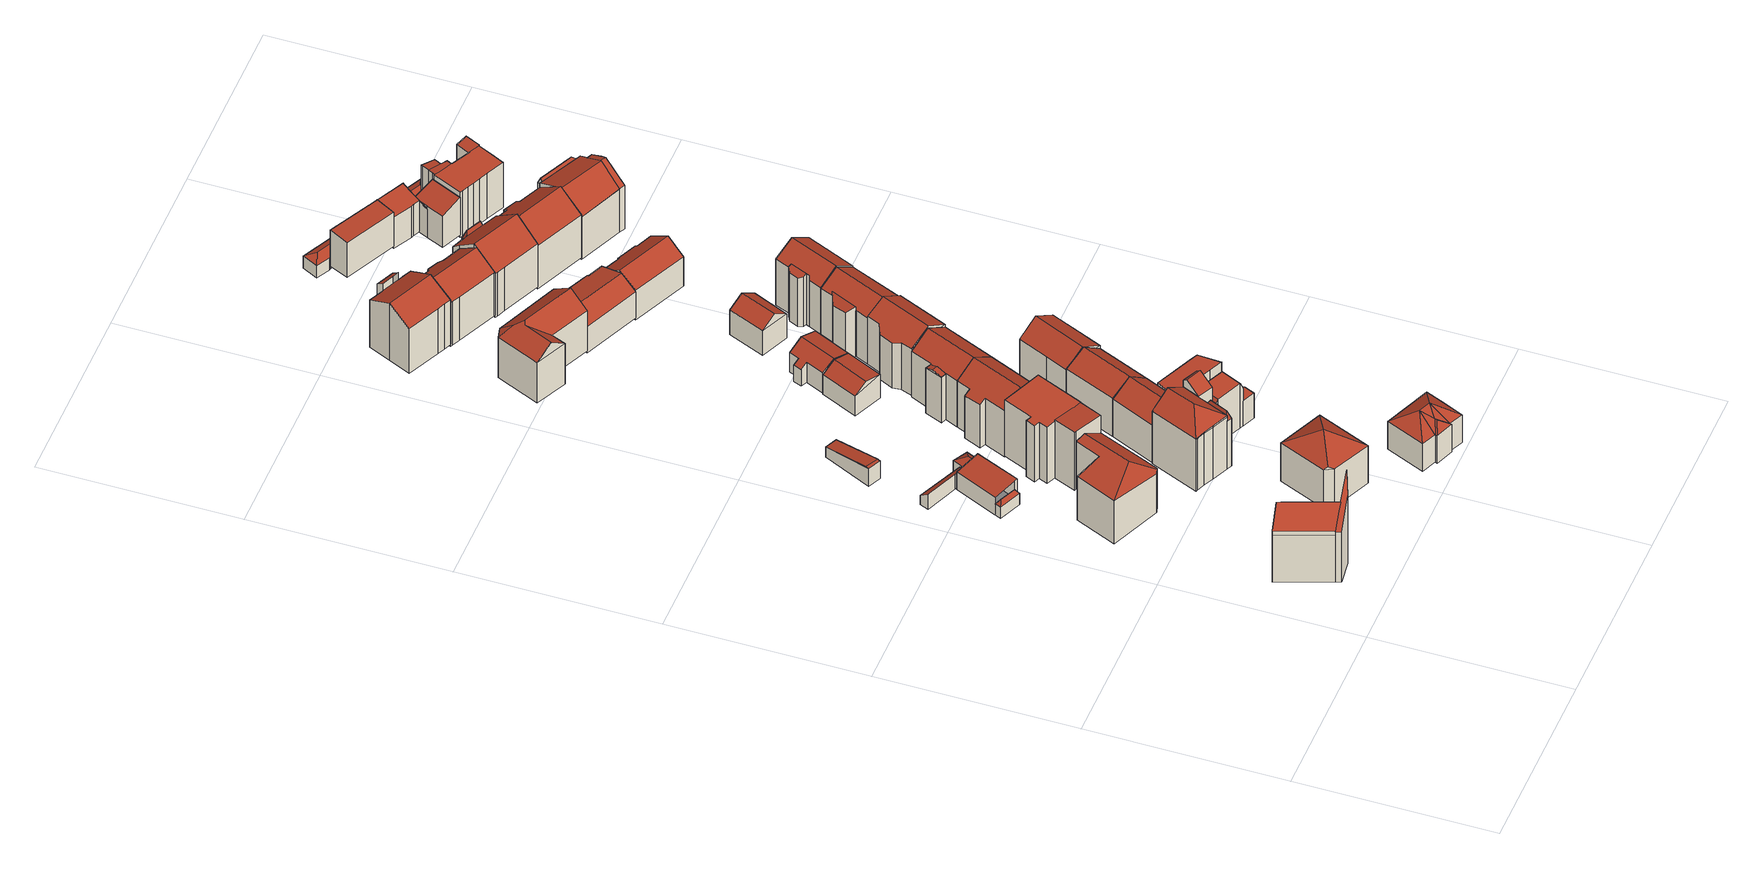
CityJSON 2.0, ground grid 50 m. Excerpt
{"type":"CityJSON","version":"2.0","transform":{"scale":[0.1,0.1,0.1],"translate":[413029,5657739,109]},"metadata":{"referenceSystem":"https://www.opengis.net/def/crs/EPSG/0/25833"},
"CityObjects":{
"building1":{"type":"Building","attributes":{"Gemeindeschluessel":14612000,"Geometrietyp2DReferenz":"3000","function":"31001_9998","roofType":"9999"},"children":["building1-1","building1-2"]},
"building1-1":{"type":"BuildingPart","attributes":{"Dachtyp_tdc":"tdcGableRoof","Dachneigung":42.21,"QualitaetDacherkennung":53,"Geometrietyp2DReferenz":"3000","measuredHeight":19.94,"roofType":"3100"},"parents":["building1"],"geometry":[{"type":"MultiSurface","lod":"2","boundaries":[[[0,1,2,3]],[[1,4,5,2]],[[4,6,7,5]],[[8,0,3,9]],[[10,11,12,13,14]],[[15,13,12,16,4]],[[4,16,6]],[[0,14,13,15,1]],[[1,15,4]],[[8,17,10,14,0]],[[3,2,5,7,9]]],"semantics":{"surfaces":[{"type":"WallSurface"},{"type":"RoofSurface"},{"type":"GroundSurface"}],"values":[0,0,0,0,1,1,0,0,0,0,2]}}]},
"building1-2":{"type":"BuildingPart","attributes":{"Dachtyp_tdc":"tdcPolyFlatRoof","Dachneigung":43.08,"QualitaetDacherkennung":38,"Geometrietyp2DReferenz":"3000","measuredHeight":24.95,"roofType":"2100"},"parents":["building1"],"geometry":[{"type":"MultiSurface","lod":"2","boundaries":[[[18,19,20,7,6,16]],[[19,21,22,20]],[[21,17,8,9,22]],[[21,19,18,11,17]],[[9,7,20,22]]],"semantics":{"surfaces":[{"type":"WallSurface"},{"type":"RoofSurface"},{"type":"GroundSurface"}],"values":[0,0,0,1,2]}}]},
"building2":{"type":"Building","attributes":{"Dachtyp_tdc":"tdcFreeFormRoof","Gemeindeschluessel":14612000,"Dachneigung":10.16,"QualitaetDacherkennung":38,"Geometrietyp2DReferenz":"3000","measuredHeight":15.18,"function":"31001_9998","roofType":"5000"},"geometry":[{"type":"Solid","lod":"2","boundaries":[[[[23,24,25,26]],[[24,27,28,25]],[[27,29,30,28]],[[29,31,32,30]],[[31,33,34,32]],[[33,35,36,34]],[[35,23,26,36]],[[35,37,38,23]],[[33,31,39,38,37]],[[38,39,29,27,24,23]],[[31,29,39]],[[35,33,37]],[[26,25,28,30,32,34,36]]]],"semantics":{"surfaces":[{"type":"WallSurface"},{"type":"RoofSurface"},{"type":"GroundSurface"}],"values":[[0,0,0,0,0,0,0,1,1,1,0,0,2]]}}]},
"building3":{"type":"Building","attributes":{"Gemeindeschluessel":14612000,"Geometrietyp2DReferenz":"3000","function":"31001_9998","roofType":"9999"},"children":["building3-1","building3-2"]},
"building3-1":{"type":"BuildingPart","attributes":{"Dachtyp_tdc":"tdcPolyFlatRoof","Dachneigung":7.35,"QualitaetDacherkennung":63,"Geometrietyp2DReferenz":"3000","measuredHeight":6.3,"roofType":"2100"},"parents":["building3"],"geometry":[{"type":"MultiSurface","lod":"2","boundaries":[[[40,41,42,43,44]],[[41,45,46,42]],[[45,47,48,46]],[[47,49,50,48]],[[49,51,50]],[[47,45,41,40,49]],[[43,42,46,48,50]]],"semantics":{"surfaces":[{"type":"WallSurface"},{"type":"RoofSurface"},{"type":"GroundSurface"}],"values":[0,0,0,0,0,1,2]}}]},
"building3-2":{"type":"BuildingPart","attributes":{"Dachtyp_tdc":"tdcFreeFormRoof","Dachneigung":58.36,"QualitaetDacherkennung":17,"Geometrietyp2DReferenz":"3000","measuredHeight":4.7,"roofType":"5000"},"parents":["building3"],"geometry":[{"type":"MultiSurface","lod":"2","boundaries":[[[51,52,53,50]],[[52,54,55,53]],[[54,44,43,55]],[[52,51,56]],[[51,44,57,56]],[[44,54,57]],[[54,52,56,57]],[[50,53,55,43]]],"semantics":{"surfaces":[{"type":"WallSurface"},{"type":"RoofSurface"},{"type":"GroundSurface"}],"values":[0,0,0,1,1,1,1,2]}}]},
"building4":{"type":"Building","attributes":{"Dachtyp_tdc":"tdcPolyFlatRoof","Gemeindeschluessel":14612000,"Dachneigung":35.97,"QualitaetDacherkennung":73,"Geometrietyp2DReferenz":"3000","measuredHeight":4.73,"function":"31001_9998","roofType":"2100"},"geometry":[{"type":"Solid","lod":"2","boundaries":[[[[58,59,60,61]],[[59,62,63,60]],[[62,64,65,63]],[[64,66,67,65]],[[66,58,61,67]],[[66,64,62,59,58]],[[61,60,63,65,67]]]],"semantics":{"surfaces":[{"type":"WallSurface"},{"type":"RoofSurface"},{"type":"GroundSurface"}],"values":[[0,0,0,0,0,1,2]]}}]},
"building5":{"type":"Building","attributes":{"Dachtyp_tdc":"tdcGableRoof","Gemeindeschluessel":14612000,"Dachneigung":10.34,"QualitaetDacherkennung":19,"Geometrietyp2DReferenz":"3000","measuredHeight":5.42,"function":"31001_9998","roofType":"3100"},"geometry":[{"type":"Solid","lod":"2","boundaries":[[[[68,69,70,71]],[[69,72,73,70]],[[72,74,75,73]],[[74,68,71,75]],[[72,69,76]],[[68,74,77]],[[69,68,77,76]],[[74,72,76,77]],[[71,70,73,75]]]],"semantics":{"surfaces":[{"type":"WallSurface"},{"type":"RoofSurface"},{"type":"GroundSurface"}],"values":[[0,0,0,0,0,0,1,1,2]]}}]},
"building6":{"type":"Building","attributes":{"Dachtyp_tdc":"tdcFreeFormRoof","Gemeindeschluessel":14612000,"Dachneigung":39.69,"QualitaetDacherkennung":57,"Geometrietyp2DReferenz":"3000","measuredHeight":5.74,"function":"31001_9998","roofType":"5000"},"geometry":[{"type":"Solid","lod":"2","boundaries":[[[[78,79,80,81]],[[79,82,83,80]],[[82,84,85,83]],[[84,78,81,85]],[[86,82,79]],[[87,86,79,78]],[[84,82,86,87]],[[78,84,87]],[[81,80,83,85]]]],"semantics":{"surfaces":[{"type":"WallSurface"},{"type":"RoofSurface"},{"type":"GroundSurface"}],"values":[[0,0,0,0,1,1,1,0,2]]}}]},
"building7":{"type":"Building","attributes":{"Dachtyp_tdc":"tdcFreeFormRoof","Gemeindeschluessel":14612000,"Dachneigung":36.4,"QualitaetDacherkennung":70,"Geometrietyp2DReferenz":"3000","measuredHeight":16.32,"function":"31001_9998","roofType":"5000"},"geometry":[{"type":"Solid","lod":"2","boundaries":[[[[88,89,90,91]],[[89,92,93,90]],[[92,94,95,93]],[[94,96,97,95]],[[96,88,91,97]],[[92,98,99]],[[94,99,98,100,96]],[[100,98,89,88]],[[92,89,98]],[[88,96,100]],[[94,92,99]],[[91,90,93,95,97]]]],"semantics":{"surfaces":[{"type":"WallSurface"},{"type":"RoofSurface"},{"type":"GroundSurface"}],"values":[[0,0,0,0,0,1,1,1,1,0,0,2]]}}]},
"building8":{"type":"Building","attributes":{"Gemeindeschluessel":14612000,"Geometrietyp2DReferenz":"3000","function":"31001_9998","roofType":"9999"},"children":["building8-1","building8-2"]},
"building8-1":{"type":"BuildingPart","attributes":{"Dachtyp_tdc":"tdcPolyFlatRoof","Dachneigung":0,"QualitaetDacherkennung":19,"Geometrietyp2DReferenz":"3000","measuredHeight":17.39,"roofType":"1000"},"parents":["building8"],"geometry":[{"type":"MultiSurface","lod":"2","boundaries":[[[101,102,103,104,105]],[[106,107,108,109]],[[107,110,111,108]],[[110,112,113,111]],[[112,114,115,113]],[[114,116,117,115]],[[116,118,119,117]],[[118,101,105,119]],[[118,116,114,112,110,107,106,120,102,101]],[[105,104,109,108,111,113,115,117,119]]],"semantics":{"surfaces":[{"type":"WallSurface"},{"type":"RoofSurface"},{"type":"GroundSurface"}],"values":[0,0,0,0,0,0,0,0,1,2]}}]},
"building8-2":{"type":"BuildingPart","attributes":{"Dachtyp_tdc":"tdcPolyFlatRoof","Dachneigung":4.09,"QualitaetDacherkennung":49,"Geometrietyp2DReferenz":"3000","measuredHeight":17.88,"roofType":"2100"},"parents":["building8"],"geometry":[{"type":"MultiSurface","lod":"2","boundaries":[[[103,121,122,104]],[[121,123,124,122]],[[123,125,126,124]],[[125,127,106,109,126]],[[125,123,121,103,120,127]],[[109,104,122,124,126]]],"semantics":{"surfaces":[{"type":"WallSurface"},{"type":"RoofSurface"},{"type":"GroundSurface"}],"values":[0,0,0,0,1,2]}}]},
"building9":{"type":"Building","attributes":{"name":"Museum Bunte Republik Neustadt","Gemeindeschluessel":14612000,"Geometrietyp2DReferenz":"3000","function":"31001_3034","roofType":"9999"},"children":["building9-1","building9-2","building9-3"]},
"building9-1":{"type":"BuildingPart","attributes":{"Dachtyp_tdc":"tdcFreeFormRoof","Dachneigung":73.1,"QualitaetDacherkennung":28,"Geometrietyp2DReferenz":"3000","measuredHeight":17.04,"roofType":"5000"},"parents":["building9"],"geometry":[{"type":"MultiSurface","lod":"2","boundaries":[[[128,129,130,131]],[[129,132,133,130]],[[134,128,131,135]],[[136,129,137]],[[138,137,129,128]],[[138,128,134]],[[134,132,136,137,138]],[[129,136,132]],[[131,130,133,135]]],"semantics":{"surfaces":[{"type":"WallSurface"},{"type":"RoofSurface"},{"type":"GroundSurface"}],"values":[0,0,0,1,1,1,1,0,2]}}]},
"building9-2":{"type":"BuildingPart","attributes":{"Dachtyp_tdc":"tdcHipAndGableRoof","Dachneigung":36.3,"QualitaetDacherkennung":51,"Geometrietyp2DReferenz":"3000","measuredHeight":19.89,"roofType":"5000"},"parents":["building9"],"geometry":[{"type":"MultiSurface","lod":"2","boundaries":[[[139,140,134,135,141]],[[142,143,144,133,132]],[[143,145,146,144]],[[145,147,148,146]],[[147,149,150,148]],[[149,151,152,150]],[[151,153,154,152]],[[155,156,157,158,159,160]],[[161,162,163,164,160,159]],[[155,160,164,151]],[[140,161,159,142]],[[142,159,158,143]],[[151,164,163,153]],[[141,135,133,144,146,148,150,152,154]],[[139,162,161,140]],[[143,158,157,145]],[[145,157,156,147]],[[147,156,155,149]],[[149,155,151]]],"semantics":{"surfaces":[{"type":"WallSurface"},{"type":"RoofSurface"},{"type":"GroundSurface"}],"values":[0,0,0,0,0,0,0,1,1,1,0,0,0,2,0,0,0,0,0]}}]},
"building9-3":{"type":"BuildingPart","attributes":{"Dachtyp_tdc":"tdcGableRoof","Dachneigung":37.41,"QualitaetDacherkennung":44,"Geometrietyp2DReferenz":"3000","measuredHeight":19.45,"roofType":"3100"},"parents":["building9"],"geometry":[{"type":"MultiSurface","lod":"2","boundaries":[[[165,166,167,154,153,163]],[[166,168,169,167]],[[168,170,171,169]],[[170,172,162,139,141,171]],[[172,170,173,174]],[[175,176,177,174,173]],[[172,174,177,165]],[[166,176,175,168]],[[168,175,173,170]],[[141,154,167,169,171]],[[165,177,176,166]]],"semantics":{"surfaces":[{"type":"WallSurface"},{"type":"RoofSurface"},{"type":"GroundSurface"}],"values":[0,0,0,0,1,1,0,0,0,2,0]}}]},
"building10":{"type":"Building","attributes":{"Dachtyp_tdc":"tdcFreeFormRoof","Gemeindeschluessel":14612000,"Dachneigung":32.97,"QualitaetDacherkennung":80,"Geometrietyp2DReferenz":"3000","measuredHeight":17.65,"function":"31001_9998","roofType":"5000"},"geometry":[{"type":"Solid","lod":"2","boundaries":[[[[178,179,180,181]],[[179,182,183,180]],[[182,184,185,183]],[[184,186,187,185]],[[186,188,189,187]],[[188,190,191,189]],[[190,192,193,191]],[[192,178,181,193]],[[194,195,186,184,182,179,178,192]],[[190,188,195,194]],[[188,186,195]],[[192,190,194]],[[181,180,183,185,187,189,191,193]]]],"semantics":{"surfaces":[{"type":"WallSurface"},{"type":"RoofSurface"},{"type":"GroundSurface"}],"values":[[0,0,0,0,0,0,0,0,1,1,0,0,2]]}}]},
"building11":{"type":"Building","attributes":{"Dachtyp_tdc":"tdcFreeFormRoof","Gemeindeschluessel":14612000,"Dachneigung":32.74,"QualitaetDacherkennung":70,"Geometrietyp2DReferenz":"3000","measuredHeight":11.96,"function":"31001_9998","roofType":"5000"},"geometry":[{"type":"Solid","lod":"2","boundaries":[[[[196,197,198,199]],[[197,200,201,198]],[[200,202,203,201]],[[202,204,205,203]],[[204,206,207,205]],[[206,208,209,207]],[[208,210,211,209]],[[210,212,213,211]],[[212,196,199,213]],[[214,212,210]],[[214,215,212]],[[216,215,214]],[[216,200,215]],[[200,216,202]],[[206,210,208]],[[210,206,214]],[[216,214,206,204]],[[216,204,202]],[[217,215,200,197]],[[217,197,196]],[[215,217,196,212]],[[199,198,201,203,205,207,209,211,213]]]],"semantics":{"surfaces":[{"type":"WallSurface"},{"type":"RoofSurface"},{"type":"GroundSurface"}],"values":[[0,0,0,0,0,0,0,0,0,1,1,1,1,1,1,1,1,1,1,1,1,2]]}}]},
"building12":{"type":"Building","attributes":{"Dachtyp_tdc":"tdcGableRoof","Gemeindeschluessel":14612000,"Dachneigung":38.12,"QualitaetDacherkennung":56,"Geometrietyp2DReferenz":"3000","measuredHeight":15.03,"function":"31001_9998","roofType":"3100"},"geometry":[{"type":"Solid","lod":"2","boundaries":[[[[218,219,220,221]],[[219,222,223,220]],[[222,224,225,223]],[[224,218,221,225]],[[222,219,226]],[[218,224,227]],[[219,218,227,226]],[[224,222,226,227]],[[221,220,223,225]]]],"semantics":{"surfaces":[{"type":"WallSurface"},{"type":"RoofSurface"},{"type":"GroundSurface"}],"values":[[0,0,0,0,0,0,1,1,2]]}}]},
"building13":{"type":"Building","attributes":{"Gemeindeschluessel":14612000,"Geometrietyp2DReferenz":"3000","function":"31001_9998","roofType":"9999"},"children":["building13-1","building13-2"]},
"building13-1":{"type":"BuildingPart","attributes":{"Dachtyp_tdc":"tdcPolyFlatRoof","Dachneigung":0,"QualitaetDacherkennung":58,"Geometrietyp2DReferenz":"3000","measuredHeight":7.72,"roofType":"1000"},"parents":["building13"],"geometry":[{"type":"MultiSurface","lod":"2","boundaries":[[[228,229,230,231]],[[229,232,233,230]],[[232,234,235,233]],[[234,236,237,235]],[[234,232,229,228,236]],[[237,231,230,233,235]]],"semantics":{"surfaces":[{"type":"WallSurface"},{"type":"RoofSurface"},{"type":"GroundSurface"}],"values":[0,0,0,0,1,2]}}]},
"building13-2":{"type":"BuildingPart","attributes":{"Dachtyp_tdc":"tdcCutGableRoof","Dachneigung":0.45,"QualitaetDacherkennung":53,"Geometrietyp2DReferenz":"3000","measuredHeight":13.78,"roofType":"9999"},"parents":["building13"],"geometry":[{"type":"MultiSurface","lod":"2","boundaries":[[[238,239,240,241]],[[239,242,243,240]],[[242,244,245,243]],[[244,246,247,245]],[[246,248,249,247]],[[248,250,228,231,249]],[[251,252,253,237,236]],[[252,254,255,253]],[[254,238,241,255]],[[244,242,239,238,254]],[[252,251,250,248,246]],[[254,252,246,244]],[[241,240,243,245,247,249,231,237,253,255]]],"semantics":{"surfaces":[{"type":"WallSurface"},{"type":"RoofSurface"},{"type":"GroundSurface"}],"values":[0,0,0,0,0,0,0,0,0,1,1,1,2]}}]},
"building14":{"type":"Building","attributes":{"Dachtyp_tdc":"tdcGableRoof","Gemeindeschluessel":14612000,"Dachneigung":11.71,"QualitaetDacherkennung":46,"Geometrietyp2DReferenz":"3000","measuredHeight":8.3,"function":"31001_9998","roofType":"3100"},"geometry":[{"type":"Solid","lod":"2","boundaries":[[[[256,257,258,259]],[[257,260,261,258]],[[260,262,263,261]],[[262,256,259,263]],[[260,257,264]],[[256,262,265]],[[257,256,265,264]],[[262,260,264,265]],[[259,258,261,263]]]],"semantics":{"surfaces":[{"type":"WallSurface"},{"type":"RoofSurface"},{"type":"GroundSurface"}],"values":[[0,0,0,0,0,0,1,1,2]]}}]},
"building15":{"type":"Building","attributes":{"Gemeindeschluessel":14612000,"Geometrietyp2DReferenz":"3000","function":"31001_9998","roofType":"9999"},"children":["building15-1","building15-2"]},
"building15-1":{"type":"BuildingPart","attributes":{"Dachtyp_tdc":"tdcGableRoof","Dachneigung":12.26,"QualitaetDacherkennung":68,"Geometrietyp2DReferenz":"3000","measuredHeight":14.6,"roofType":"3100"},"parents":["building15"],"geometry":[{"type":"MultiSurface","lod":"2","boundaries":[[[266,267,268,269]],[[267,270,271,268]],[[270,272,273,271]],[[274,275,276,277,278]],[[270,277,276,279,272]],[[267,278,277,270]],[[266,274,278,267]],[[268,271,273,269]]],"semantics":{"surfaces":[{"type":"WallSurface"},{"type":"RoofSurface"},{"type":"GroundSurface"}],"values":[0,0,0,1,1,0,0,2]}}]},
"building15-2":{"type":"BuildingPart","attributes":{"Dachtyp_tdc":"tdcGableRoof","Dachneigung":33.81,"QualitaetDacherkennung":80,"Geometrietyp2DReferenz":"3000","measuredHeight":17.75,"roofType":"3100"},"parents":["building15"],"geometry":[{"type":"MultiSurface","lod":"2","boundaries":[[[195,280,187,281]],[[280,282,269,187]],[[282,274,266,269]],[[283,284,273,272]],[[284,285,286,273]],[[285,287,288,286]],[[287,289,290,288]],[[289,188,189,290]],[[188,195,281,189]],[[287,285,284,283,279,275,282,280,195]],[[195,188,289,287]],[[281,187,269,273,286,288,290,189]]],"semantics":{"surfaces":[{"type":"WallSurface"},{"type":"RoofSurface"},{"type":"GroundSurface"}],"values":[0,0,0,0,0,0,0,0,0,1,1,2]}}]},
"building16":{"type":"Building","attributes":{"Dachtyp_tdc":"tdcGableRoof","Gemeindeschluessel":14612000,"Dachneigung":38.04,"QualitaetDacherkennung":57,"Geometrietyp2DReferenz":"3000","measuredHeight":14.98,"function":"31001_9998","roofType":"3100"},"geometry":[{"type":"Solid","lod":"2","boundaries":[[[[291,292,293,225]],[[292,294,295,293]],[[294,218,221,295]],[[218,291,225,221]],[[294,292,296]],[[291,218,297]],[[292,291,297,296]],[[218,294,296,297]],[[225,293,295,221]]]],"semantics":{"surfaces":[{"type":"WallSurface"},{"type":"RoofSurface"},{"type":"GroundSurface"}],"values":[[0,0,0,0,0,0,1,1,2]]}}]},
"building17":{"type":"Building","attributes":{"Dachtyp_tdc":"tdcPolyFlatRoof","Gemeindeschluessel":14612000,"Dachneigung":31.82,"QualitaetDacherkennung":50,"Geometrietyp2DReferenz":"3000","measuredHeight":7.71,"function":"31001_9998","roofType":"2100"},"geometry":[{"type":"Solid","lod":"2","boundaries":[[[[298,229,230,299]],[[229,228,231,230]],[[228,300,249,231]],[[300,298,299,249]],[[300,228,229,298]],[[299,230,231,249]]]],"semantics":{"surfaces":[{"type":"WallSurface"},{"type":"RoofSurface"},{"type":"GroundSurface"}],"values":[[0,0,0,0,1,2]]}}]},
"building18":{"type":"Building","attributes":{"Dachtyp_tdc":"tdcFreeFormRoof","Gemeindeschluessel":14612000,"Dachneigung":36.4,"QualitaetDacherkennung":16,"Geometrietyp2DReferenz":"3000","measuredHeight":16.25,"function":"31001_9998","roofType":"5000"},"geometry":[{"type":"Solid","lod":"2","boundaries":[[[[301,302,303,304]],[[302,305,306,303]],[[305,307,308,306]],[[307,309,310,308]],[[309,311,312,310]],[[311,313,314,312]],[[313,301,304,314]],[[315,316,317,313,311]],[[315,311,309]],[[318,319,316,315,309,307]],[[318,307,305]],[[319,318,305,302]],[[317,316,319,302,301]],[[317,301,313]],[[304,303,306,308,310,312,314]]]],"semantics":{"surfaces":[{"type":"WallSurface"},{"type":"RoofSurface"},{"type":"GroundSurface"}],"values":[[0,0,0,0,0,0,0,1,1,1,0,1,1,0,2]]}}]},
"building19":{"type":"Building","attributes":{"Dachtyp_tdc":"tdcGableRoof","Gemeindeschluessel":14612000,"Dachneigung":17.21,"QualitaetDacherkennung":44,"Geometrietyp2DReferenz":"3000","measuredHeight":8.4,"function":"31001_9998","roofType":"3100"},"geometry":[{"type":"Solid","lod":"2","boundaries":[[[[320,321,322,323]],[[321,324,325,322]],[[324,326,327,325]],[[326,328,329,327]],[[328,330,331,329]],[[330,256,332,331]],[[256,333,334,332]],[[333,335,336,334]],[[335,337,338,336]],[[337,320,323,338]],[[333,256,330,328]],[[328,326,324,321,320,337,335,333]],[[323,322,325,327,329,331,332,334,336,338]]]],"semantics":{"surfaces":[{"type":"WallSurface"},{"type":"RoofSurface"},{"type":"GroundSurface"}],"values":[[0,0,0,0,0,0,0,0,0,0,1,1,2]]}}]},
"building20":{"type":"Building","attributes":{"Dachtyp_tdc":"tdcPolyFlatRoof","Gemeindeschluessel":14612000,"Dachneigung":5.21,"QualitaetDacherkennung":54,"Geometrietyp2DReferenz":"3000","measuredHeight":8.41,"function":"31001_9998","roofType":"2100"},"geometry":[{"type":"Solid","lod":"2","boundaries":[[[[339,340,341,342]],[[340,343,344,341]],[[343,345,346,344]],[[345,347,348,346]],[[347,349,350,348]],[[349,339,342,350]],[[349,347,345,343,340,339]],[[342,341,344,346,348,350]]]],"semantics":{"surfaces":[{"type":"WallSurface"},{"type":"RoofSurface"},{"type":"GroundSurface"}],"values":[[0,0,0,0,0,0,1,2]]}}]},
"building21":{"type":"Building","attributes":{"Gemeindeschluessel":14612000,"Geometrietyp2DReferenz":"3000","function":"31001_9998","roofType":"9999"},"children":["building21-1","building21-2"]},
"building21-1":{"type":"BuildingPart","attributes":{"Dachtyp_tdc":"tdcGableRoof","Dachneigung":32.53,"QualitaetDacherkennung":53,"Geometrietyp2DReferenz":"3000","measuredHeight":17.77,"roofType":"3100"},"parents":["building21"],"geometry":[{"type":"MultiSurface","lod":"2","boundaries":[[[351,352,353,354]],[[352,355,356,353]],[[355,357,358,356]],[[357,359,360,358]],[[359,361,362,360]],[[361,363,364,362]],[[363,365,366,364]],[[365,367,368,366]],[[367,369,370,368]],[[369,371,372,370]],[[371,373,374,372]],[[373,375,376,374]],[[371,369,367,365,363,361]],[[361,359,357,355,352,351,375,373,371]],[[354,353,356,358,360,362,364,366,368,370,372,374,376]]],"semantics":{"surfaces":[{"type":"WallSurface"},{"type":"RoofSurface"},{"type":"GroundSurface"}],"values":[0,0,0,0,0,0,0,0,0,0,0,0,1,1,2]}}]},
"building21-2":{"type":"BuildingPart","attributes":{"Dachtyp_tdc":"tdcPolyFlatRoof","Dachneigung":33.43,"QualitaetDacherkennung":33,"Geometrietyp2DReferenz":"3000","measuredHeight":16.71,"roofType":"2100"},"parents":["building21"],"geometry":[{"type":"MultiSurface","lod":"2","boundaries":[[[377,376,375]],[[377,378,379,376]],[[378,380,381,379]],[[380,382,351,354,381]],[[383,382,380,378,377]],[[376,379,381,354]]],"semantics":{"surfaces":[{"type":"WallSurface"},{"type":"RoofSurface"},{"type":"GroundSurface"}],"values":[0,0,0,0,1,2]}}]},
"building22":{"type":"Building","attributes":{"Dachtyp_tdc":"tdcFreeFormRoof","Gemeindeschluessel":14612000,"Dachneigung":28.74,"QualitaetDacherkennung":60,"Geometrietyp2DReferenz":"3000","measuredHeight":17.63,"function":"31001_9998","roofType":"5000"},"geometry":[{"type":"Solid","lod":"2","boundaries":[[[[384,385,386,387]],[[385,388,389,386]],[[388,390,391,389]],[[390,392,393,391]],[[392,394,395,393]],[[394,396,397,395]],[[396,398,399,397]],[[398,384,387,399]],[[398,396,400,401]],[[401,400,394,392,390,388,385,384]],[[384,398,401]],[[396,394,400]],[[387,386,389,391,393,395,397,399]]]],"semantics":{"surfaces":[{"type":"WallSurface"},{"type":"RoofSurface"},{"type":"GroundSurface"}],"values":[[0,0,0,0,0,0,0,0,1,1,0,0,2]]}}]},
"building23":{"type":"Building","attributes":{"Dachtyp_tdc":"tdcFreeFormRoof","Gemeindeschluessel":14612000,"Dachneigung":31.62,"QualitaetDacherkennung":35,"Geometrietyp2DReferenz":"3000","measuredHeight":15.21,"function":"31001_9998","roofType":"5000"},"geometry":[{"type":"Solid","lod":"2","boundaries":[[[[402,403,404,405]],[[403,406,407,404]],[[406,408,409,407]],[[408,410,411,409]],[[410,412,413,411]],[[412,402,405,413]],[[414,415,406,403,402]],[[410,408,415,414,412]],[[408,406,415]],[[402,412,414]],[[405,404,407,409,411,413]]]],"semantics":{"surfaces":[{"type":"WallSurface"},{"type":"RoofSurface"},{"type":"GroundSurface"}],"values":[[0,0,0,0,0,0,1,1,0,0,2]]}}]},
"building24":{"type":"Building","attributes":{"Dachtyp_tdc":"tdcGableRoof","Gemeindeschluessel":14612000,"Dachneigung":34.61,"QualitaetDacherkennung":77,"Geometrietyp2DReferenz":"3000","measuredHeight":10.22,"function":"31001_9998","roofType":"3100"},"geometry":[{"type":"Solid","lod":"2","boundaries":[[[[416,417,418,419]],[[417,420,421,418]],[[420,422,423,421]],[[422,416,419,423]],[[420,417,424]],[[416,422,425]],[[417,416,425,424]],[[422,420,424,425]],[[419,418,421,423]]]],"semantics":{"surfaces":[{"type":"WallSurface"},{"type":"RoofSurface"},{"type":"GroundSurface"}],"values":[[0,0,0,0,0,0,1,1,2]]}}]},
"building25":{"type":"Building","attributes":{"Gemeindeschluessel":14612000,"Dachtyp_tdc":"tdcGableRoof","Dachneigung":36.52,"QualitaetDacherkennung":71,"Geometrietyp2DReferenz":"3000","measuredHeight":17.48,"function":"31001_9998","roofType":"3100"},"geometry":[{"type":"Solid","lod":"2","boundaries":[[[[426,427,428,429]],[[427,430,431,428]],[[430,432,433,431]],[[432,434,435,433]],[[434,436,437,435]],[[436,438,439,437]],[[438,440,441,439]],[[440,442,443,441]],[[442,444,445,443]],[[444,446,447,445]],[[446,448,449,447]],[[448,450,451,449]],[[450,452,453,451]],[[452,454,455,453]],[[454,456,457,455]],[[456,458,459,457]],[[458,426,429,459]],[[454,452,450,448,446,444,442,440,438,436,434,432]],[[432,430,427,426,458,456,454]],[[429,428,431,433,435,437,439,441,443,445,447,449,451,453,455,457,459]]]],"semantics":{"surfaces":[{"type":"WallSurface"},{"type":"RoofSurface"},{"type":"GroundSurface"}],"values":[[0,0,0,0,0,0,0,0,0,0,0,0,0,0,0,0,0,1,1,2]]}}]},
"building26":{"type":"Building","attributes":{"Dachtyp_tdc":"tdcGableRoof","Gemeindeschluessel":14612000,"Dachneigung":15.86,"QualitaetDacherkennung":35,"Geometrietyp2DReferenz":"3000","measuredHeight":11.22,"function":"31001_9998","roofType":"3100"},"geometry":[{"type":"Solid","lod":"2","boundaries":[[[[460,461,462,463]],[[461,464,465,462]],[[464,466,467,465]],[[466,468,469,467]],[[468,470,471,469]],[[470,472,473,471]],[[472,474,475,473]],[[474,476,477,475]],[[476,478,479,477]],[[478,460,463,479]],[[474,472,470,468,466,464,461,460]],[[460,478,476,474]],[[463,462,465,467,469,471,473,475,477,479]]]],"semantics":{"surfaces":[{"type":"WallSurface"},{"type":"RoofSurface"},{"type":"GroundSurface"}],"values":[[0,0,0,0,0,0,0,0,0,0,1,1,2]]}}]},
"building27":{"type":"Building","attributes":{"Gemeindeschluessel":14612000,"Geometrietyp2DReferenz":"3000","function":"31001_9998","roofType":"9999"},"children":["building27-1","building27-2"]},
"building27-1":{"type":"BuildingPart","attributes":{"Dachtyp_tdc":"tdcGableRoof","Dachneigung":33.3,"QualitaetDacherkennung":70,"Geometrietyp2DReferenz":"3000","measuredHeight":17.23,"roofType":"3100"},"parents":["building27"],"geometry":[{"type":"MultiSurface","lod":"2","boundaries":[[[480,481,482,483]],[[481,484,485,482]],[[484,486,487,485]],[[486,488,397,487]],[[488,489,490,397]],[[489,491,395,490]],[[491,492,493,395]],[[492,494,495,493]],[[489,488,486,484]],[[484,481,480,494,492,491,489]],[[495,483,482,485,487,397,490,395,493]]],"semantics":{"surfaces":[{"type":"WallSurface"},{"type":"RoofSurface"},{"type":"GroundSurface"}],"values":[0,0,0,0,0,0,0,0,1,1,2]}}]},
"building27-2":{"type":"BuildingPart","attributes":{"Dachtyp_tdc":"tdcPolyFlatRoof","Dachneigung":41.02,"QualitaetDacherkennung":32,"Geometrietyp2DReferenz":"3000","measuredHeight":15.34,"roofType":"2100"},"parents":["building27"],"geometry":[{"type":"MultiSurface","lod":"2","boundaries":[[[496,497,498,495,494]],[[497,499,500,498]],[[499,501,483,500]],[[501,480,483]],[[501,499,497,496]],[[495,498,500,483]]],"semantics":{"surfaces":[{"type":"WallSurface"},{"type":"RoofSurface"},{"type":"GroundSurface"}],"values":[0,0,0,0,1,2]}}]},
"building28":{"type":"Building","attributes":{"Gemeindeschluessel":14612000,"Geometrietyp2DReferenz":"3000","function":"31001_9998","roofType":"9999"},"children":["building28-1","building28-2"]},
"building28-1":{"type":"BuildingPart","attributes":{"Dachtyp_tdc":"tdcPolyFlatRoof","Dachneigung":21.73,"QualitaetDacherkennung":33,"Geometrietyp2DReferenz":"3000","measuredHeight":15.7,"roofType":"2100"},"parents":["building28"],"geometry":[{"type":"MultiSurface","lod":"2","boundaries":[[[502,503,504,505]],[[503,506,507,508,504]],[[509,510,511]],[[509,512,513,510]],[[512,514,515,513]],[[514,516,517,515]],[[516,502,505,517]],[[516,514,512,509,506,503,502]],[[505,504,508,510,513,515,517]]],"semantics":{"surfaces":[{"type":"WallSurface"},{"type":"RoofSurface"},{"type":"GroundSurface"}],"values":[0,0,0,0,0,0,0,1,2]}}]},
"building28-2":{"type":"BuildingPart","attributes":{"Dachtyp_tdc":"tdcGableRoof","Dachneigung":33.2,"QualitaetDacherkennung":71,"Geometrietyp2DReferenz":"3000","measuredHeight":17.4,"roofType":"3100"},"parents":["building28"],"geometry":[{"type":"MultiSurface","lod":"2","boundaries":[[[507,518,519,508]],[[518,520,521,519]],[[520,522,523,521]],[[522,524,525,523]],[[524,526,527,525]],[[526,528,529,527]],[[528,511,510,529]],[[526,524,522,520]],[[520,518,507,511,528,526]],[[508,519,521,523,525,527,529,510]]],"semantics":{"surfaces":[{"type":"WallSurface"},{"type":"RoofSurface"},{"type":"GroundSurface"}],"values":[0,0,0,0,0,0,0,1,1,2]}}]},
"building29":{"type":"Building","attributes":{"Gemeindeschluessel":14612000,"Geometrietyp2DReferenz":"3000","function":"31001_9998","roofType":"9999"},"children":["building29-1","building29-2"]},
"building29-1":{"type":"BuildingPart","attributes":{"Dachtyp_tdc":"tdcGableRoof","Dachneigung":36.92,"QualitaetDacherkennung":73,"Geometrietyp2DReferenz":"3000","measuredHeight":18.31,"roofType":"3100"},"parents":["building29"],"geometry":[{"type":"MultiSurface","lod":"2","boundaries":[[[530,531,532,533]],[[531,534,535,536,532]],[[537,538,539]],[[537,540,541,538]],[[540,542,543,541]],[[542,544,545,543]],[[544,546,547,545]],[[546,548,549,547]],[[548,550,551,549]],[[550,552,553,551]],[[552,554,555,553]],[[554,556,557,555]],[[556,530,533,557]],[[552,550,548,546,544,542]],[[542,540,537,534,531,530,556,554,552]],[[533,532,536,558,538,541,543,545,547,549,551,553,555,557]]],"semantics":{"surfaces":[{"type":"WallSurface"},{"type":"RoofSurface"},{"type":"GroundSurface"}],"values":[0,0,0,0,0,0,0,0,0,0,0,0,0,1,1,2]}}]},
"building29-2":{"type":"BuildingPart","attributes":{"Dachtyp_tdc":"tdcFreeFormRoof","Dachneigung":73.16,"QualitaetDacherkennung":22,"Geometrietyp2DReferenz":"3000","measuredHeight":14.38,"roofType":"5000"},"parents":["building29"],"geometry":[{"type":"MultiSurface","lod":"2","boundaries":[[[559,560,561,562]],[[560,563,564,561]],[[563,539,538,564]],[[535,559,562,536]],[[539,563,565]],[[563,560,566,565]],[[560,559,535,567,566]],[[567,539,565,566]],[[562,561,564,538,558,536]]],"semantics":{"surfaces":[{"type":"WallSurface"},{"type":"RoofSurface"},{"type":"GroundSurface"}],"values":[0,0,0,0,1,1,1,1,2]}}]},
"building30":{"type":"Building","attributes":{"Dachtyp_tdc":"tdcGableRoof","Gemeindeschluessel":14612000,"Dachneigung":32.89,"QualitaetDacherkennung":48,"Geometrietyp2DReferenz":"3000","measuredHeight":12.28,"function":"31001_9998","roofType":"3100"},"geometry":[{"type":"Solid","lod":"2","boundaries":[[[[568,569,570,571]],[[569,572,573,570]],[[572,574,575,573]],[[574,576,577,575]],[[576,578,579,577]],[[578,580,581,579]],[[580,582,583,581]],[[582,584,585,583]],[[584,586,587,585]],[[586,568,571,587]],[[582,580,578,576,574,572,569,568]],[[568,586,584,582]],[[571,570,573,575,577,579,581,583,585,587]]]],"semantics":{"surfaces":[{"type":"WallSurface"},{"type":"RoofSurface"},{"type":"GroundSurface"}],"values":[[0,0,0,0,0,0,0,0,0,0,1,1,2]]}}]},
"building31":{"type":"Building","attributes":{"Dachtyp_tdc":"tdcPolyFlatRoof","Gemeindeschluessel":14612000,"Dachneigung":5.5,"QualitaetDacherkennung":57,"Geometrietyp2DReferenz":"3000","measuredHeight":11.12,"function":"31001_9998","roofType":"2100"},"geometry":[{"type":"Solid","lod":"2","boundaries":[[[[588,589,590,591]],[[589,592,593,590]],[[592,594,595,593]],[[594,596,597,595]],[[596,588,591,597]],[[596,594,592,589,588]],[[591,590,593,595,597]]]],"semantics":{"surfaces":[{"type":"WallSurface"},{"type":"RoofSurface"},{"type":"GroundSurface"}],"values":[[0,0,0,0,0,1,2]]}}]},
"building32":{"type":"Building","attributes":{"Dachtyp_tdc":"tdcGableRoof","Gemeindeschluessel":14612000,"Dachneigung":34.59,"QualitaetDacherkennung":74,"Geometrietyp2DReferenz":"3000","measuredHeight":17.71,"function":"31001_9998","roofType":"3100"},"geometry":[{"type":"Solid","lod":"2","boundaries":[[[[598,599,600,601]],[[599,602,603,600]],[[602,604,605,603]],[[604,606,607,605]],[[606,608,609,607]],[[608,610,611,609]],[[610,612,613,611]],[[612,614,615,613]],[[614,616,617,615]],[[616,598,601,617]],[[612,610,608,606]],[[606,604,602,599,598,616,614,612]],[[601,600,603,605,607,609,611,613,615,617]]]],"semantics":{"surfaces":[{"type":"WallSurface"},{"type":"RoofSurface"},{"type":"GroundSurface"}],"values":[[0,0,0,0,0,0,0,0,0,0,1,1,2]]}}]},
"building33":{"type":"Building","attributes":{"Dachtyp_tdc":"tdcFreeFormRoof","Gemeindeschluessel":14612000,"Dachneigung":27.79,"QualitaetDacherkennung":10,"Geometrietyp2DReferenz":"3000","measuredHeight":4.88,"function":"31001_9998","roofType":"5000"},"geometry":[{"type":"Solid","lod":"2","boundaries":[[[[618,619,620,621]],[[619,622,623,620]],[[622,624,625,623]],[[624,626,627,625]],[[626,628,629,627]],[[628,630,631,629]],[[630,632,633,631]],[[632,634,635,633]],[[634,636,637,635]],[[636,618,621,637]],[[621,620,623,625,627,629,631,633,635,637]],[[638,622,619]],[[639,638,619,618]],[[639,618,636]],[[636,634,632,630,628,626,624,622,638,639]]]],"semantics":{"surfaces":[{"type":"WallSurface"},{"type":"GroundSurface"},{"type":"RoofSurface"}],"values":[[0,0,0,0,0,0,0,0,0,0,1,2,2,2,2]]}}]},
"building34":{"type":"Building","attributes":{"Gemeindeschluessel":14612000,"Geometrietyp2DReferenz":"3000","function":"31001_9998","roofType":"9999"},"children":["building34-1","building34-2"]},
"building34-1":{"type":"BuildingPart","attributes":{"Dachtyp_tdc":"tdcPolyFlatRoof","Dachneigung":19.82,"QualitaetDacherkennung":71,"Geometrietyp2DReferenz":"3000","measuredHeight":11.51,"roofType":"2100"},"parents":["building34"],"geometry":[{"type":"MultiSurface","lod":"2","boundaries":[[[640,641,642,643]],[[641,644,645,642]],[[644,646,647,645]],[[646,648,649,647]],[[648,650,651,649]],[[650,652,653,651]],[[652,654,655,653]],[[654,656,657,655]],[[656,658,657]],[[656,654,652,650,648,646,644,641,640,659,660]],[[661,643,642,645,647,649,651,653,655,657]]],"semantics":{"surfaces":[{"type":"WallSurface"},{"type":"RoofSurface"},{"type":"GroundSurface"}],"values":[0,0,0,0,0,0,0,0,0,1,2]}}]},
"building34-2":{"type":"BuildingPart","attributes":{"Dachtyp_tdc":"tdcPolyFlatRoof","Dachneigung":18.67,"QualitaetDacherkennung":75,"Geometrietyp2DReferenz":"3000","measuredHeight":11.54,"roofType":"2100"},"parents":["building34"],"geometry":[{"type":"MultiSurface","lod":"2","boundaries":[[[658,662,663,657]],[[662,664,665,663]],[[664,666,667,665]],[[666,668,669,667]],[[668,670,671,669]],[[670,672,640,643,671]],[[672,670,668,666,664,662,658,660,673]],[[661,657,663,665,667,669,671,643]]],"semantics":{"surfaces":[{"type":"WallSurface"},{"type":"RoofSurface"},{"type":"GroundSurface"}],"values":[0,0,0,0,0,0,1,2]}}]},
"building35":{"type":"Building","attributes":{"Gemeindeschluessel":14612000,"Geometrietyp2DReferenz":"3000","function":"31001_9998","roofType":"9999"},"children":["building35-1","building35-2","building35-3"]},
"building35-1":{"type":"BuildingPart","attributes":{"Dachtyp_tdc":"tdcFreeFormRoof","Dachneigung":62.46,"QualitaetDacherkennung":17,"Geometrietyp2DReferenz":"3000","measuredHeight":15.19,"roofType":"5000"},"parents":["building35"],"geometry":[{"type":"MultiSurface","lod":"2","boundaries":[[[674,675,676,677]],[[675,678,679,676]],[[678,680,681,679]],[[680,682,683,681]],[[682,684,685,683]],[[680,678,675,686,687]],[[686,674,684,688,687]],[[688,684,682]],[[687,688,682,680]],[[674,686,675]],[[685,677,676,679,681,683]]],"semantics":{"surfaces":[{"type":"WallSurface"},{"type":"RoofSurface"},{"type":"GroundSurface"}],"values":[0,0,0,0,0,1,1,1,1,0,2]}}]},
"building35-2":{"type":"BuildingPart","attributes":{"Dachtyp_tdc":"tdcGableRoof","Dachneigung":38.11,"QualitaetDacherkennung":58,"Geometrietyp2DReferenz":"3000","measuredHeight":18.09,"roofType":"3100"},"parents":["building35"],"geometry":[{"type":"MultiSurface","lod":"2","boundaries":[[[689,690,691,692,693]],[[690,694,695,691]],[[694,696,697,695]],[[696,698,699,697]],[[698,700,701,702,703,699]],[[696,694,690,689,704,705]],[[705,706,707,700,698,696]],[[708,692,691,695,697,699,703]]],"semantics":{"surfaces":[{"type":"WallSurface"},{"type":"RoofSurface"},{"type":"GroundSurface"}],"values":[0,0,0,0,0,1,1,2]}}]},
"building35-3":{"type":"BuildingPart","attributes":{"Dachtyp_tdc":"tdcGableRoof","Dachneigung":39.26,"QualitaetDacherkennung":76,"Geometrietyp2DReferenz":"3000","measuredHeight":18.12,"roofType":"3100"},"parents":["building35"],"geometry":[{"type":"MultiSurface","lod":"2","boundaries":[[[709,710,711,712]],[[710,713,674,677,711]],[[714,693,692,685,684]],[[702,709,712,703]],[[701,707,715,716,709]],[[717,718,716,715,706,705,704,689,719]],[[713,717,719,714]],[[714,719,689,693]],[[710,718,717,713]],[[709,716,718,710]],[[702,701,709]],[[712,711,677,685,692,708,703]]],"semantics":{"surfaces":[{"type":"WallSurface"},{"type":"RoofSurface"},{"type":"GroundSurface"}],"values":[0,0,0,0,1,1,0,0,0,0,0,2]}}]},
"building36":{"type":"Building","attributes":{"Gemeindeschluessel":14612000,"Geometrietyp2DReferenz":"3000","function":"31001_9998","roofType":"9999"},"children":["building36-1","building36-2","building36-3","building36-4"]},
"building36-1":{"type":"BuildingPart","attributes":{"Dachtyp_tdc":"tdcPolyFlatRoof","Dachneigung":0,"QualitaetDacherkennung":66,"Geometrietyp2DReferenz":"3000","measuredHeight":13.85,"roofType":"1000"},"parents":["building36"],"geometry":[{"type":"MultiSurface","lod":"2","boundaries":[[[720,721,722,723,724,725]],[[726,727,728,729]],[[727,730,731,728]],[[730,732,733,731]],[[732,734,735,733]],[[734,736,737,735]],[[736,738,739,737]],[[738,740,741,739]],[[740,742,743,741]],[[742,744,745,743]],[[744,742,740,738,736,734,732,730,727,726,746,721,720,747]],[[724,723,729,728,731,733,735,737,739,741,743,745]]],"semantics":{"surfaces":[{"type":"WallSurface"},{"type":"RoofSurface"},{"type":"GroundSurface"}],"values":[0,0,0,0,0,0,0,0,0,0,1,2]}}]},
"building36-2":{"type":"BuildingPart","attributes":{"Dachtyp_tdc":"tdcPolyFlatRoof","Dachneigung":6.23,"QualitaetDacherkennung":48,"Geometrietyp2DReferenz":"3000","measuredHeight":14.09,"roofType":"2100"},"parents":["building36"],"geometry":[{"type":"MultiSurface","lod":"2","boundaries":[[[748,749,750,745,744]],[[749,751,752,750]],[[753,754,755,756,757]],[[754,725,724,755]],[[725,754,753,758,751,749,748,747]],[[745,750,752,756,755,724]]],"semantics":{"surfaces":[{"type":"WallSurface"},{"type":"RoofSurface"},{"type":"GroundSurface"}],"values":[0,0,0,0,1,2]}}]},
"building36-3":{"type":"BuildingPart","attributes":{"Dachtyp_tdc":"tdcPolyFlatRoof","Dachneigung":11.25,"QualitaetDacherkennung":42,"Geometrietyp2DReferenz":"3000","measuredHeight":14.18,"roofType":"2100"},"parents":["building36"],"geometry":[{"type":"MultiSurface","lod":"2","boundaries":[[[759,760,761,752,751]],[[760,762,763,761]],[[762,764,765,763]],[[764,757,756,765]],[[757,764,762,760,759,758]],[[752,761,763,765,756]]],"semantics":{"surfaces":[{"type":"WallSurface"},{"type":"RoofSurface"},{"type":"GroundSurface"}],"values":[0,0,0,0,1,2]}}]},
"building36-4":{"type":"BuildingPart","attributes":{"Dachtyp_tdc":"tdcPolyFlatRoof","Dachneigung":15.37,"QualitaetDacherkennung":42,"Geometrietyp2DReferenz":"3000","measuredHeight":14.2,"roofType":"2100"},"parents":["building36"],"geometry":[{"type":"MultiSurface","lod":"2","boundaries":[[[766,767,726,729,768]],[[722,769,770,723]],[[769,766,768,770]],[[769,722,746,767,766]],[[768,729,723,770]]],"semantics":{"surfaces":[{"type":"WallSurface"},{"type":"RoofSurface"},{"type":"GroundSurface"}],"values":[0,0,0,1,2]}}]}
},
"vertices":[
[56,246,194],[164,264,194],[164,264,50],[56,246,50],[218,125,194],[218,125,50],[209,124,194],[209,124,50],[104,113,194],[104,113,50],[104,113,206],[139,117,236],[155,118,249],[105,254,249],[56,246,208],[164,264,196],[209,124,202],[104,113,203],
[209,124,299],[170,107,260],[170,107,50],[109,99,203],[109,99,50],
[53,622,181],[99,727,182],[99,727,48],[53,622,48],[165,699,194],[165,699,48],[193,764,194],[193,764,48],[267,732,166],[267,732,48],[202,574,165],[202,574,48],[182,568,167],[182,568,48],[193,571,170],[167,628,200],[219,753,200],
[47,904,106],[95,1014,106],[95,1014,52],[47,904,52],[47,904,86],[159,987,115],[159,987,52],[112,875,115],[112,875,52],[104,879,114],[104,879,52],[104,879,86],
[98,865,86],[98,865,52],[41,889,86],[41,889,52],[93,875,99],[52,893,99],
[15,1053,96],[24,1075,78],[24,1075,49],[15,1053,49],[140,1023,79],[140,1023,49],[131,1004,94],[131,1004,49],[98,1019,94],[98,1019,49],
[90,1325,88],[120,1311,88],[120,1311,57],[90,1325,57],[66,1186,110],[66,1186,57],[33,1201,110],[33,1201,57],[70,1194,111],[37,1210,111],
[131,1004,86],[149,1042,85],[149,1042,44],[131,1004,44],[189,1023,81],[189,1023,44],[172,985,81],[172,985,44],[156,1009,102],[150,995,102],
[324,222,166],[374,341,166],[374,341,48],[324,222,48],[492,291,163],[492,291,48],[435,155,163],[435,155,48],[335,198,166],[335,198,48],[403,249,211],[435,156,163],[329,211,173],
[342,909,221],[291,789,221],[291,789,220],[291,789,47],[342,909,47],[211,822,221],[188,832,221],[188,832,47],[211,822,47],[197,854,221],[197,854,47],[183,859,221],[183,859,47],[193,883,221],[193,883,47],[208,877,221],[208,877,47],[239,952,221],[239,952,47],[273,796,221],
[267,732,220],[267,732,47],[193,764,226],[193,764,47],[188,766,226],[188,766,47],[211,822,226],
[435,529,167],[410,472,167],[410,472,20],[435,529,20],[397,478,167],[397,478,20],[426,544,167],[426,544,20],[397,478,168],[406,482,191],[427,528,191],
[432,558,180],[426,544,180],[432,558,20],[397,478,180],[356,496,180],[356,496,20],[330,508,180],[330,508,20],[310,516,180],[310,516,20],[305,518,180],[305,518,20],[357,642,180],[357,642,20],[451,602,180],[451,602,20],[305,518,181],[310,516,182],[330,508,183],[356,496,184],[397,478,186],[374,548,219],[426,544,185],[432,558,185],[451,602,185],[405,622,219],
[451,602,187],[456,600,187],[456,600,20],[491,585,187],[491,585,20],[471,540,187],[471,540,20],[432,558,187],[486,574,215],[447,591,215],[491,585,205],[456,600,206],[451,602,206],
[262,1007,187],[248,1013,177],[248,1013,45],[262,1007,45],[266,1057,176],[266,1057,45],[280,1050,187],[280,1050,45],[295,1085,187],[295,1085,45],[399,1042,183],[399,1042,45],[342,909,183],[342,909,45],[239,952,187],[239,952,45],[289,931,222],[345,1064,222],
[596,13,131],[550,32,131],[550,32,46],[596,13,46],[552,37,131],[552,37,46],[514,53,131],[514,53,46],[556,152,131],[556,152,46],[676,102,131],[676,102,46],[661,65,131],[661,65,46],[634,2,131],[634,2,46],[598,18,131],[598,18,46],[611,71,166],[585,50,147],[580,84,166],[583,45,147],
[504,710,131],[456,600,131],[456,600,23],[504,710,23],[357,642,138],[357,642,23],[406,754,139],[406,754,23],[407,621,173],[455,732,173],
[565,528,88],[593,516,88],[593,516,11],[565,528,11],[595,508,88],[595,508,11],[583,481,88],[583,481,11],[551,495,88],[551,495,11],
[468,532,134],[471,540,133],[471,540,11],[468,532,11],[491,585,134],[491,585,11],[500,581,148],[500,581,11],[565,551,148],[565,551,11],[574,547,127],[574,547,11],[565,528,127],[551,495,127],[542,499,148],[542,499,11],[477,528,148],[477,528,11],
[353,1367,130],[312,1275,130],[312,1275,57],[353,1367,57],[238,1308,117],[238,1308,57],[280,1401,117],[280,1401,57],[270,1294,140],[312,1386,140],
[309,1118,184],[295,1123,184],[295,1123,45],[309,1118,45],[313,1167,184],[313,1167,45],[328,1161,184],[328,1161,45],[309,1118,185],[311,1121,186],[319,1142,191],[305,1147,191],[295,1123,185],[325,1155,186],
[295,1085,186],[345,1064,45],[309,1118,186],[328,1161,186],[328,1161,187],[351,1215,186],[351,1215,45],[400,1194,222],[400,1194,45],[455,1172,183],[455,1172,45],
[406,754,141],[461,885,141],[461,885,23],[559,840,131],[559,840,23],[511,862,172],[456,732,172],
[601,534,75],[601,534,11],[574,547,75],
[216,1941,196],[115,1987,196],[115,1987,72],[216,1941,72],[99,1951,196],[99,1951,72],[19,1988,196],[19,1988,72],[67,2099,196],[67,2099,72],[95,2106,196],[95,2106,72],[258,2036,196],[258,2036,72],[92,2070,221],[101,2048,234],[237,1988,234],[59,1969,229],[92,2045,229],
[285,1455,110],[294,1476,110],[294,1476,60],[285,1455,60],[309,1469,120],[309,1469,60],[320,1495,120],[320,1495,60],[354,1479,144],[354,1479,60],[396,1461,130],[396,1461,60],[353,1367,60],[312,1386,144],[312,1386,60],[280,1401,122],[280,1401,60],[301,1447,122],[301,1447,60],
[620,600,86],[516,647,86],[516,647,7],[620,600,7],[538,695,91],[538,695,7],[638,650,91],[638,650,7],[654,643,91],[654,643,7],[655,585,86],[655,585,7],
[140,2365,223],[160,2356,223],[160,2356,78],[140,2365,78],[176,2348,223],[176,2348,78],[172,2340,228],[172,2340,78],[168,2330,233],[168,2330,78],[150,2291,255],[150,2291,78],[125,2234,216],[125,2234,78],[108,2242,216],[108,2242,78],[88,2250,216],[88,2250,78],[5,2289,216],[5,2289,78],[30,2345,255],[30,2345,78],[56,2402,223],[56,2402,78],[94,2385,223],[94,2385,78],
[94,2385,245],[101,2401,233],[101,2401,78],[147,2380,233],[147,2380,78],[140,2365,244],[140,2365,245],
[351,1215,193],[362,1243,193],[362,1243,49],[351,1215,49],[360,1264,187],[360,1264,49],[376,1299,187],[376,1299,49],[399,1309,197],[399,1309,49],[414,1343,197],[414,1343,49],[510,1300,190],[510,1300,49],[455,1172,190],[455,1172,49],[460,1322,225],[404,1193,225],
[461,885,137],[486,941,137],[486,941,22],[461,885,22],[520,1018,137],[520,1018,22],[617,974,140],[617,974,22],[585,899,140],[585,899,22],[559,840,140],[559,840,22],[508,863,174],[567,997,174],
[350,1570,135],[390,1663,135],[390,1663,59],[350,1570,59],[461,1630,134],[461,1630,59],[422,1539,134],[422,1539,59],[425,1647,161],[386,1555,161],
[149,2222,207],[131,2231,207],[131,2231,73],[149,2222,73],[125,2234,207],[125,2234,73],[147,2284,248],[147,2284,73],[168,2330,211],[168,2330,73],[174,2327,211],[174,2327,73],[192,2319,211],[192,2319,73],[205,2315,210],[205,2315,73],[207,2318,207],[207,2318,73],[216,2320,203],[216,2320,73],[243,2307,204],[243,2307,73],[248,2298,208],[248,2298,73],[247,2295,211],[247,2295,73],[296,2274,210],[296,2274,73],[275,2226,248],[275,2226,73],[253,2174,206],[253,2174,73],[251,2175,206],[251,2175,73],
[234,1981,178],[258,2036,161],[258,2036,66],[234,1981,66],[306,2014,162],[306,2014,66],[308,2017,160],[308,2017,66],[361,1993,160],[361,1993,66],[360,1989,162],[360,1989,66],[399,1972,162],[399,1972,66],[377,1917,178],[377,1917,66],[361,1877,147],[361,1877,66],[216,1941,147],[216,1941,66],
[457,1443,191],[470,1475,191],[470,1475,49],[457,1443,49],[516,1455,222],[516,1455,49],[566,1433,185],[566,1433,49],[510,1300,185],[460,1323,222],[460,1323,49],[414,1343,191],[429,1375,191],[429,1375,49],[428,1376,191],[428,1376,49],
[428,1376,203],[417,1396,187],[417,1396,49],[431,1431,186],[431,1431,49],[457,1443,203],
[485,1555,199],[500,1562,204],[500,1562,50],[485,1555,50],[506,1559,207],[506,1559,192],[506,1559,50],[484,1508,207],[484,1508,50],[484,1508,192],[487,1516,207],[487,1516,50],[480,1519,203],[480,1519,50],[475,1532,199],[475,1532,50],
[524,1602,192],[524,1602,50],[570,1581,224],[570,1581,50],[620,1558,188],[620,1558,50],[566,1433,188],[566,1433,50],[517,1455,224],[517,1455,50],[470,1475,192],[470,1475,50],
[313,2290,203],[334,2281,203],[334,2281,68],[313,2290,68],[338,2279,202],[338,2279,163],[338,2279,68],[398,2252,202],[398,2252,68],[398,2252,189],[432,2237,202],[432,2237,68],[405,2177,252],[405,2177,68],[378,2118,202],[378,2118,68],[281,2161,202],[281,2161,68],[260,2170,202],[260,2170,68],[253,2174,202],[253,2174,68],[279,2234,252],[279,2234,68],[296,2274,219],[296,2274,68],[304,2294,202],[304,2294,68],[345,2276,68],
[346,2276,189],[351,2289,189],[351,2289,68],[346,2276,68],[403,2264,189],[403,2264,68],[394,2261,212],[354,2279,212],[345,2276,189],
[379,1922,183],[399,1972,148],[399,1972,60],[379,1922,60],[449,1949,149],[449,1949,60],[451,1953,145],[451,1953,60],[503,1930,145],[503,1930,60],[501,1925,149],[501,1925,60],[542,1907,149],[542,1907,60],[521,1858,183],[521,1858,60],[501,1814,151],[501,1814,60],[361,1877,151],[361,1877,60],
[406,2514,183],[410,2513,183],[410,2513,72],[406,2514,72],[388,2465,178],[388,2465,72],[258,2529,178],[258,2529,72],[280,2578,183],[280,2578,72],
[470,2232,188],[506,2216,188],[506,2216,63],[470,2232,63],[501,2205,196],[501,2205,63],[560,2179,195],[560,2179,63],[534,2119,241],[534,2119,63],[507,2060,195],[507,2060,63],[378,2118,195],[378,2118,63],[405,2177,241],[405,2177,63],[432,2237,196],[432,2237,63],[466,2222,195],[466,2222,63],
[263,2636,99],[589,2474,99],[589,2474,62],[263,2636,62],[568,2433,99],[568,2433,62],[531,2452,99],[531,2452,62],[481,2477,99],[481,2477,62],[410,2513,99],[410,2513,62],[406,2514,99],[406,2514,62],[280,2578,99],[280,2578,62],[278,2578,99],[278,2578,62],[243,2596,99],[243,2596,62],[558,2464,111],[273,2606,111],
[447,2407,154],[458,2430,163],[458,2430,67],[447,2407,67],[443,2437,163],[443,2437,67],[435,2440,163],[435,2440,67],[388,2465,163],[388,2465,67],[410,2513,182],[410,2513,67],[481,2477,182],[481,2477,67],[479,2473,180],[479,2473,67],[465,2444,168],[465,2444,67],[465,2444,163],[448,2406,154],[459,2430,163],[448,2406,67],
[466,2443,163],[466,2443,67],[479,2437,168],[479,2437,67],[516,2419,182],[516,2419,67],[480,2340,182],[480,2340,67],[427,2363,163],[427,2363,67],[447,2407,163],[448,2406,163],
[572,2173,187],[581,2192,187],[581,2192,57],[572,2173,57],[613,2177,187],[613,2177,57],[672,2150,187],[672,2150,57],[677,2133,187],[677,2133,57],[673,2123,187],[673,2123,57],[577,2183,207],[663,2141,209],[669,2134,202],
[664,2103,219],[677,2097,219],[677,2097,57],[664,2103,57],[664,2103,188],[666,2071,232],[666,2071,57],[660,2058,238],[660,2058,57],[635,2003,191],[635,2003,57],[621,2010,191],[621,2010,190],[621,2010,188],[621,2010,57],[662,2100,220],[646,2065,238],[646,2064,238],[624,2017,197],[646,2065,57],
[507,2060,188],[560,2179,188],[560,2179,57],[507,2060,57],[572,2173,188],[673,2123,188],[645,2063,238],[532,2116,238],[572,2173,208],[560,2179,208],[673,2123,209],
[564,2389,198],[611,2365,198],[611,2365,193],[611,2365,59],[564,2389,59],[564,2389,194],[638,2352,198],[624,2322,198],[624,2322,59],[638,2352,59],[605,2283,198],[605,2283,59],[559,2304,198],[559,2304,59],[537,2314,198],[537,2314,59],[518,2322,198],[518,2322,59],[503,2329,198],[503,2329,59],[487,2336,198],[487,2336,59],[480,2340,198],[480,2340,59],[514,2414,198],[514,2414,59],[627,2358,198],[532,2404,198],
[514,2414,200],[516,2419,200],[516,2419,59],[522,2431,200],[522,2431,59],[558,2413,195],[572,2405,194],[572,2405,59],[558,2413,59],[558,2413,192],[528,2428,199],
[522,2431,201],[529,2447,201],[529,2447,59],[531,2452,201],[531,2452,59],[568,2433,192],[568,2433,59],
[655,2389,201],[638,2352,201],[655,2389,59],[629,2402,193],[629,2402,59]
]}
